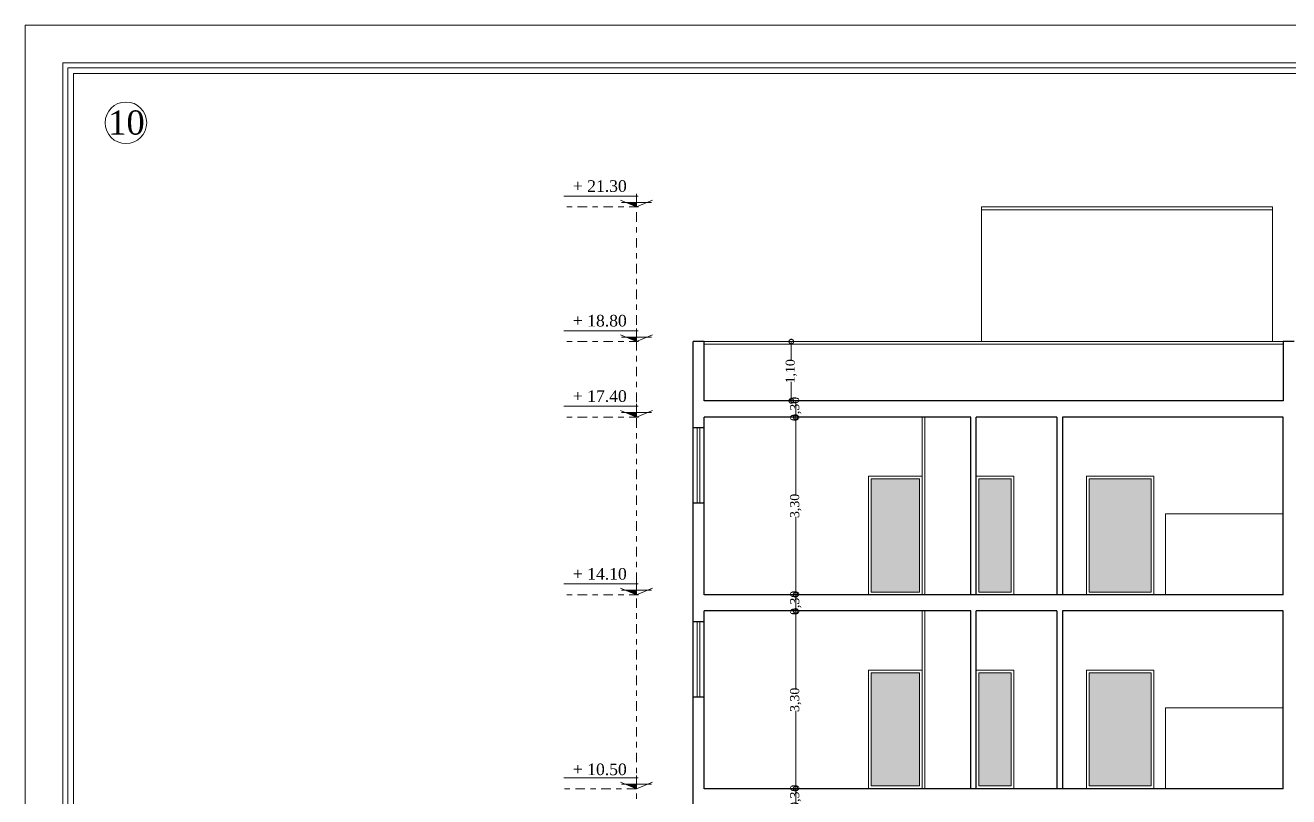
# Model space of a CAD drawing. Header units: metres. Extents: x 236 to 355, y 67 to 475.
# Drawn here: x 277.69 to 301.14, y 210.1 to 224.42 of the extents above; entities that cross this region are included whole.
import ezdxf

# ---------------------------------------------------------------- set-up
doc = ezdxf.new("R2010")
doc.units = ezdxf.units.M
doc.header["$LTSCALE"] = 0.007
doc.header["$MEASUREMENT"] = 0
doc.header["$PDMODE"] = 3
doc.linetypes.add('DASHDOTX2', pattern=[50.8, 25.4, -12.7, 0, -12.7])
for name, color, linetype in [('6', 6, 'Continuous'), ('DIM1', 40, 'Continuous'), ('H', 7, 'Continuous')]:
    doc.layers.add(name, color=color, linetype=linetype)
for name, color, linetype, lineweight in [('decoration', 251, 'Continuous', 18), ('dim', 220, 'Continuous', 5), ('point line', 22, 'DASHDOTX2', 18), ('stair', 20, 'Continuous', 15), ('walll', 7, 'Continuous', 30)]:
    doc.layers.add(name, color=color, linetype=linetype, lineweight=lineweight)
doc.styles.get("Standard").update_dxf_attribs({"font": 'dutch.ttf'})
doc.dimstyles.new('1', dxfattribs={"dimtxt": 0.17, "dimasz": 0.17, "dimexe": 0.1, "dimexo": 0.1, "dimgap": 0, "dimtad": 0, "dimzin": 1, "dimtxsty": 'Standard', "dimblk": 'DOTSMALL', "dimcen": 0.17, "dimse1": 1, "dimse2": 1, "dimclrd": 6, "dimclre": 1, "dimclrt": 7, "dimadec": 0, "dimazin": 0, "dimtfac": 1, "dimtix": 1, "dimtmove": 0, "dimatfit": 3, "dimldrblk": 'DOTSMALL', "dimfxl": 1, "dimlwd": 5, "dimarcsym": 0})

# ---------------------------------------------------------------- blocks, each defined once
blk = doc.blocks.new('*D163')
at = {"layer": 'Defpoints', "color": 0, "transparency": 16777216}
for p in [(291.994, 210.246), (291.991, 209.946), (291.991, 209.946)]:
    blk.add_point(p, dxfattribs=at)
at = {"layer": 'dim', "color": 6, "lineweight": 5, "transparency": 16777216}
blk.add_line((291.991, 210.246), (291.991, 209.946), dxfattribs=at)
at = {"layer": 'dim', "color": 7, "transparency": 16777216, "insert": (291.991, 210.096), "char_height": 0.17, "attachment_point": 5, "rotation": 90}
blk.add_mtext('0,30', dxfattribs=at)
blk = doc.blocks.new('_DotSmall')
at = {"color": 0, "linetype": 'ByBlock', "const_width": 0.5}
blk.add_lwpolyline([(-0.0625, 0, 1), (0.0625, 0, 1)], format="xyb", close=True, dxfattribs=at)
blk = doc.blocks.new('*D165')
at = {"layer": 'Defpoints', "color": 0, "transparency": 16777216}
for p in [(291.994, 213.846), (291.991, 213.546), (291.991, 213.546)]:
    blk.add_point(p, dxfattribs=at)
at = {"layer": 'dim', "color": 6, "lineweight": 5, "transparency": 16777216}
blk.add_line((291.991, 213.846), (291.991, 213.546), dxfattribs=at)
at = {"layer": 'dim', "color": 7, "transparency": 16777216, "insert": (291.991, 213.696), "char_height": 0.17, "attachment_point": 5, "rotation": 90}
blk.add_mtext('0,30', dxfattribs=at)
blk = doc.blocks.new('*D166')
at = {"layer": 'Defpoints', "color": 0, "transparency": 16777216}
for p in [(291.991, 213.546), (291.991, 210.246), (291.991, 210.246)]:
    blk.add_point(p, dxfattribs=at)
at = {"layer": 'dim', "color": 6, "lineweight": 5, "transparency": 16777216}
for p, q in [((291.991, 213.546), (291.991, 212.101)), ((291.991, 210.246), (291.991, 211.692))]:
    blk.add_line(p, q, dxfattribs=at)
at = {"layer": 'dim', "color": 6, "lineweight": 5, "transparency": 16777216, "xscale": 0.17, "yscale": 0.17, "zscale": 0.17}
for p, rotation in [((291.991, 213.546), 90), ((291.991, 210.246), 270)]:
    blk.add_blockref('_DotSmall', p, dxfattribs=dict(at, rotation=rotation))
at = {"layer": 'dim', "color": 7, "transparency": 16777216, "insert": (291.991, 211.896), "char_height": 0.17, "attachment_point": 5, "rotation": 90}
blk.add_mtext('3,30', dxfattribs=at)
blk = doc.blocks.new('*D167')
at = {"layer": 'Defpoints', "color": 0, "transparency": 16777216}
for p in [(291.994, 217.446), (291.991, 217.146), (291.991, 217.146)]:
    blk.add_point(p, dxfattribs=at)
at = {"layer": 'dim', "color": 6, "lineweight": 5, "transparency": 16777216}
blk.add_line((291.991, 217.446), (291.991, 217.146), dxfattribs=at)
at = {"layer": 'dim', "color": 7, "transparency": 16777216, "insert": (291.991, 217.296), "char_height": 0.17, "attachment_point": 5, "rotation": 90}
blk.add_mtext('0,30', dxfattribs=at)
blk = doc.blocks.new('*D168')
at = {"layer": 'Defpoints', "color": 0, "transparency": 16777216}
for p in [(291.991, 217.146), (291.991, 213.846), (291.991, 213.846)]:
    blk.add_point(p, dxfattribs=at)
at = {"layer": 'dim', "color": 6, "lineweight": 5, "transparency": 16777216}
for p, q in [((291.991, 217.146), (291.991, 215.701)), ((291.991, 213.846), (291.991, 215.292))]:
    blk.add_line(p, q, dxfattribs=at)
at = {"layer": 'dim', "color": 6, "lineweight": 5, "transparency": 16777216, "xscale": 0.17, "yscale": 0.17, "zscale": 0.17}
for p, rotation in [((291.991, 217.146), 90), ((291.991, 213.846), 270)]:
    blk.add_blockref('_DotSmall', p, dxfattribs=dict(at, rotation=rotation))
at = {"layer": 'dim', "color": 7, "transparency": 16777216, "insert": (291.991, 215.496), "char_height": 0.17, "attachment_point": 5, "rotation": 90}
blk.add_mtext('3,30', dxfattribs=at)
blk = doc.blocks.new('*D169')
at = {"layer": 'Defpoints', "color": 0, "transparency": 16777216}
for p in [(291.896, 218.546), (291.909, 218.546), (291.994, 217.446)]:
    blk.add_point(p, dxfattribs=at)
at = {"layer": 'dim', "color": 6, "lineweight": 5, "transparency": 16777216}
for p, q in [((291.909, 218.546), (291.909, 218.195)), ((291.909, 217.446), (291.909, 217.798))]:
    blk.add_line(p, q, dxfattribs=at)
at = {"layer": 'dim', "color": 6, "lineweight": 5, "transparency": 16777216, "xscale": 0.17, "yscale": 0.17, "zscale": 0.17}
for p, rotation in [((291.909, 218.546), 90), ((291.909, 217.446), 270)]:
    blk.add_blockref('_DotSmall', p, dxfattribs=dict(at, rotation=rotation))
at = {"layer": 'dim', "color": 7, "transparency": 16777216, "insert": (291.909, 217.996), "char_height": 0.17, "attachment_point": 5, "rotation": 90}
blk.add_mtext('1,10', dxfattribs=at)
blk = doc.blocks.new('SECCODE')
at = {"linetype": 'Continuous'}
blk.add_hatch(color=0, dxfattribs=at).paths.add_polyline_path([(-0.204, 0.085), (0, 0), (0, 0.085)])
at = {"color": 0, "linetype": 'Continuous'}
for p, q in [((0, 0), (0, 0.246)), ((0.034, 0.202), (-1.349, 0.202)), ((0, 0), (-0.297, 0.124)), ((-0.278, 0.085), (0, 0.085)), ((0, 0), (0.297, 0.124)), ((0.278, 0.085), (0, 0.085))]:
    blk.add_line(p, q, dxfattribs=at)

msp = doc.modelspace()

# ---------------------------------------------------------------- hatches: boundary and pattern name
at = {"layer": 'dim'}
h = msp.add_hatch(color=256, dxfattribs=at)
h.set_gradient(color1=(0, 0, 255), color2=(255, 255, 0), tint=1, name='CYLINDER')
h.paths.add_polyline_path([(293.39, 213.896), (294.29, 213.896), (294.29, 215.996), (293.39, 215.996)])
h = msp.add_hatch(color=256, dxfattribs=at)
h.set_gradient(color1=(0, 0, 255), color2=(255, 255, 0), tint=1, name='CYLINDER')
h.paths.add_polyline_path([(295.989, 215.996), (295.39, 215.996), (295.39, 213.896), (295.989, 213.896)])
h = msp.add_hatch(color=256, dxfattribs=at)
h.set_gradient(color1=(0, 0, 255), color2=(255, 255, 0), tint=1, name='CYLINDER')
h.paths.add_polyline_path([(297.439, 213.896), (298.589, 213.896), (298.589, 215.996), (297.439, 215.996)])
h = msp.add_hatch(color=256, dxfattribs=at)
h.set_gradient(color1=(0, 0, 255), color2=(255, 255, 0), tint=1, name='CYLINDER')
h.paths.add_polyline_path([(293.39, 210.296), (294.29, 210.296), (294.29, 212.396), (293.39, 212.396)])
h = msp.add_hatch(color=256, dxfattribs=at)
h.set_gradient(color1=(0, 0, 255), color2=(255, 255, 0), tint=1, name='CYLINDER')
h.paths.add_polyline_path([(295.989, 212.396), (295.39, 212.396), (295.39, 210.296), (295.989, 210.296)])
h = msp.add_hatch(color=256, dxfattribs=at)
h.set_gradient(color1=(0, 0, 255), color2=(255, 255, 0), tint=1, name='CYLINDER')
h.paths.add_polyline_path([(297.439, 210.296), (298.589, 210.296), (298.589, 212.396), (297.439, 212.396)])

# ---------------------------------------------------------------- linework, layer by layer
at = {"layer": '6', "lineweight": 5}
for p, q in [((278.391, 223.724), (318.995, 223.724)), ((278.391, 195.42), (278.391, 223.724)), ((278.487, 223.628), (318.891, 223.628)), ((278.487, 195.523), (278.487, 223.628)), ((278.591, 223.524), (318.795, 223.524)), ((278.591, 195.62), (278.591, 223.524))]:
    msp.add_line(p, q, dxfattribs=at)
at = {"layer": 'decoration'}
for p, q in [((301.039, 218.546), (290.29, 218.546)), ((301.039, 218.496), (290.29, 218.496))]:
    msp.add_line(p, q, dxfattribs=at)
at = {"layer": 'dim'}
msp.add_line((290.29, 217.446), (290.29, 217.446), dxfattribs=at)
at = {"layer": 'DIM1', "lineweight": 5}
for p, q in [((277.695, 224.42), (277.695, 194.72)), ((302.033, 224.42), (281.033, 224.42)), ((319.695, 224.42), (298.695, 224.42))]:
    msp.add_line(p, q, dxfattribs=at)
for points in [[(319.695, 224.42), (298.695, 224.42), (277.695, 224.42), (277.695, 194.72), (298.695, 194.72), (319.695, 194.72)], [(318.999, 223.724), (298.695, 223.724), (278.391, 223.724), (278.391, 195.416), (298.695, 195.416), (318.999, 195.416)]]:
    msp.add_lwpolyline(points, close=True, dxfattribs=at)
at = {"layer": 'H', "lineweight": 5}
msp.add_circle((279.563, 222.609), 0.386, dxfattribs=at)
at = {"layer": 'point line'}
for p, q in [((289.077, 221.046), (287.728, 221.046)), ((289.036, 199.746), (289.036, 221.046)), ((289.077, 218.546), (287.728, 218.546)), ((289.077, 217.146), (287.728, 217.146)), ((289.077, 213.846), (287.728, 213.846)), ((289.036, 210.246), (287.687, 210.246))]:
    msp.add_line(p, q, dxfattribs=at)
at = {"layer": 'stair'}
for p, q in [((295.439, 221.046), (295.439, 218.546)), ((295.439, 221.046), (300.839, 221.046)), ((295.439, 220.996), (300.839, 220.996)), ((300.839, 221.046), (300.839, 218.546)), ((294.34, 213.846), (294.34, 217.146)), ((294.39, 213.846), (294.39, 217.146)), ((290.165, 215.546), (290.165, 216.946)), ((290.215, 215.546), (290.215, 216.946)), ((301.039, 215.346), (298.853, 215.346)), ((298.853, 215.346), (298.853, 213.846)), ((290.165, 211.946), (290.165, 213.346)), ((290.215, 211.946), (290.215, 213.346)), ((294.34, 210.246), (294.34, 213.546)), ((294.39, 210.246), (294.39, 213.546)), ((301.039, 211.746), (298.853, 211.746)), ((298.853, 211.746), (298.853, 210.246))]:
    msp.add_line(p, q, dxfattribs=at)
for points in [[(293.34, 216.046), (294.34, 216.046), (294.34, 213.846), (293.34, 213.846)], [(293.39, 215.996), (294.29, 215.996), (294.29, 213.896), (293.39, 213.896)], [(295.34, 216.046), (296.039, 216.046), (296.039, 213.846), (295.34, 213.846)], [(295.39, 215.996), (295.989, 215.996), (295.989, 213.896), (295.39, 213.896)], [(298.639, 216.046), (297.389, 216.046), (297.389, 213.846), (298.639, 213.846)], [(298.589, 215.996), (297.439, 215.996), (297.439, 213.896), (298.589, 213.896)], [(293.34, 212.446), (294.34, 212.446), (294.34, 210.246), (293.34, 210.246)], [(295.34, 212.446), (296.039, 212.446), (296.039, 210.246), (295.34, 210.246)], [(298.639, 212.446), (297.389, 212.446), (297.389, 210.246), (298.639, 210.246)], [(293.39, 212.396), (294.29, 212.396), (294.29, 210.296), (293.39, 210.296)], [(295.39, 212.396), (295.989, 212.396), (295.989, 210.296), (295.39, 210.296)], [(298.589, 212.396), (297.439, 212.396), (297.439, 210.296), (298.589, 210.296)]]:
    msp.add_lwpolyline(points, close=True, dxfattribs=at)
at = {"layer": 'walll'}
for p, q in [((290.09, 201.946), (290.09, 218.546)), ((290.29, 218.546), (290.09, 218.546)), ((290.29, 217.446), (290.29, 218.546)), ((301.239, 218.546), (301.039, 218.546)), ((301.039, 218.546), (301.039, 217.446)), ((301.039, 217.446), (290.29, 217.446)), ((295.24, 217.146), (290.29, 217.146)), ((290.29, 213.846), (290.29, 217.146)), ((295.24, 213.846), (295.24, 217.146)), ((296.839, 217.146), (295.34, 217.146)), ((295.34, 213.846), (295.34, 217.146)), ((296.839, 217.146), (296.839, 213.846)), ((301.039, 217.146), (296.939, 217.146)), ((296.939, 217.146), (296.939, 213.846)), ((301.039, 213.846), (301.039, 217.146)), ((290.29, 216.946), (290.09, 216.946)), ((290.29, 215.546), (290.09, 215.546)), ((301.039, 213.846), (290.29, 213.846)), ((290.29, 213.346), (290.09, 213.346)), ((295.24, 213.546), (290.29, 213.546)), ((290.29, 210.246), (290.29, 213.546)), ((295.24, 210.246), (295.24, 213.546)), ((296.839, 213.546), (295.34, 213.546)), ((295.34, 210.246), (295.34, 213.546)), ((296.839, 213.546), (296.839, 210.246)), ((301.039, 213.546), (296.939, 213.546)), ((296.939, 213.546), (296.939, 210.246)), ((301.039, 210.246), (301.039, 213.546)), ((290.29, 211.946), (290.09, 211.946)), ((301.039, 210.246), (290.29, 210.246))]:
    msp.add_line(p, q, dxfattribs=at)

# ---------------------------------------------------------------- block references
at = {"layer": 'stair'}
for p in [(289.036, 221.046), (289.036, 218.546), (289.036, 217.146), (289.036, 213.846), (289.036, 210.246)]:
    msp.add_blockref('SECCODE', p, dxfattribs=at)

# ---------------------------------------------------------------- texts
at = {"layer": 'H', "lineweight": 5}
msp.add_text('10', height=0.4482, dxfattribs=at).set_placement((279.234, 222.39))
at = {"layer": 'walll'}
for s, p in [('+ 21.30', (287.857, 221.327)), ('+ 18.80', (287.857, 218.827)), ('+ 17.40', (287.857, 217.427)), ('+ 14.10', (287.857, 214.127)), ('+ 10.50', (287.857, 210.497))]:
    msp.add_text(s, height=0.2159, dxfattribs=at).set_placement(p)

# ---------------------------------------------------------------- dimensions: what is measured, and where the dimension line sits
at = {"layer": 'dim'}
for base, p1, p2, picture, middle in [((291.909, 218.546), (291.994, 217.446), (291.896, 218.546), '*D169', (291.909, 217.996)), ((291.991, 217.146), (291.994, 217.446), (291.991, 217.146), '*D167', (291.991, 217.296)), ((291.991, 213.846), (291.991, 217.146), (291.991, 213.846), '*D168', (291.991, 215.496)), ((291.991, 213.546), (291.994, 213.846), (291.991, 213.546), '*D165', (291.991, 213.696)), ((291.991, 210.246), (291.991, 213.546), (291.991, 210.246), '*D166', (291.991, 211.896)), ((291.991, 209.946), (291.994, 210.246), (291.991, 209.946), '*D163', (291.991, 210.096))]:
    dim = msp.add_linear_dim(base=base, p1=p1, p2=p2, angle=90, dimstyle='1', override={"dimtmove": 1}, dxfattribs=at)
    dim.commit()
    dim.dimension.update_dxf_attribs({"geometry": picture, "text_midpoint": middle})

doc.saveas('drawing.dxf')
